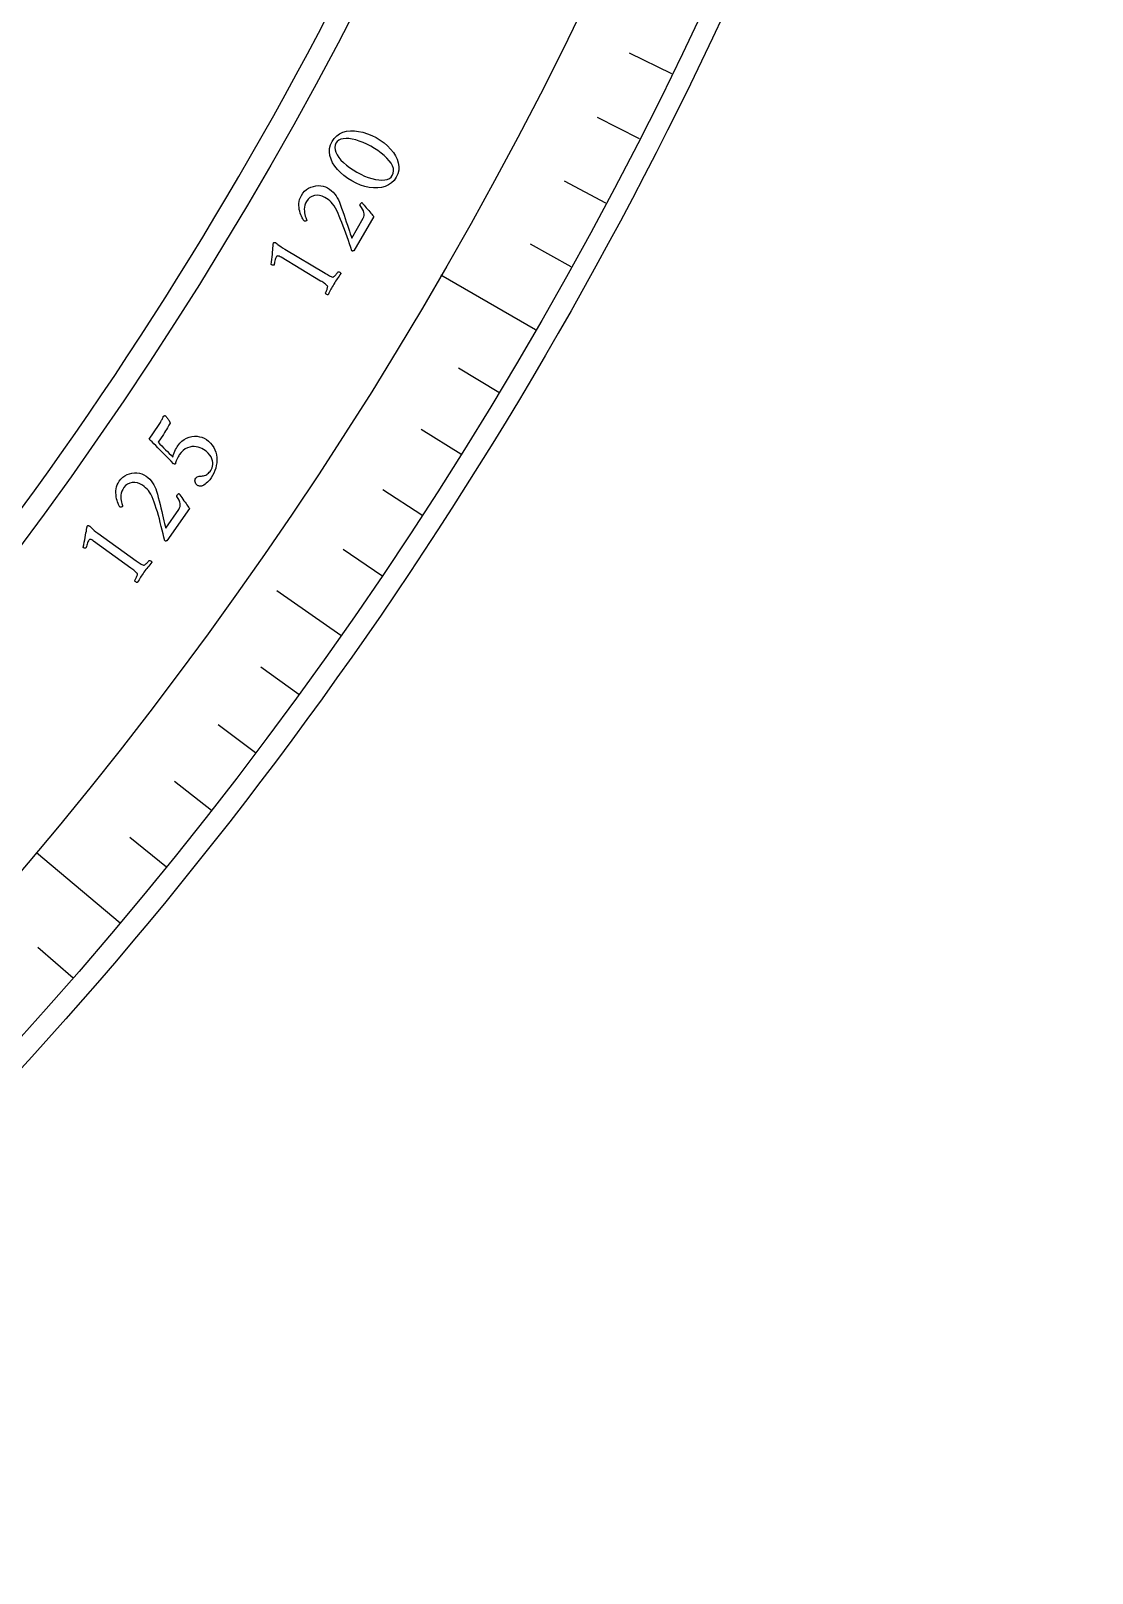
# Model space of a CAD drawing. Header units: millimetres. Extents: x -50 to 50, y -50 to 64.
# Drawn here: x 37.04 to 49.74, y -39.76 to -21.29 of the extents above; entities that cross this region are included whole.
import ezdxf

# ---------------------------------------------------------------- set-up
doc = ezdxf.new("R2010")
doc.units = ezdxf.units.MM
for name, color, linetype in [('CUT_INNER', 6, 'Continuous'), ('CUT_OUTER', 1, 'Continuous'), ('ENGRAVE', 7, 'Continuous'), ('ENGRAVE_FINE', 8, 'Continuous'), ('TEXT', 5, 'Continuous')]:
    doc.layers.add(name, color=color, linetype=linetype)

msp = doc.modelspace()

# ---------------------------------------------------------------- linework, layer by layer
at = {"layer": 'CUT_INNER'}
msp.add_lwpolyline([(36.9133, -27.0273), (37.0784, -26.8003), (37.2422, -26.5722), (37.4045, -26.3432), (37.5654, -26.1132), (37.725, -25.8822), (37.8831, -25.6503), (38.0397, -25.4173), (38.195, -25.1835), (38.3488, -24.9486), (38.5011, -24.7128), (38.6521, -24.4761), (38.8015, -24.2385), (38.9495, -24), (39.096, -23.7605), (39.2411, -23.5202), (39.3847, -23.279), (39.5268, -23.0369), (39.6674, -22.7939), (39.8065, -22.5501), (39.9441, -22.3054), (40.0802, -22.0599), (40.2148, -21.8136), (40.3479, -21.5664), (40.4795, -21.3184), (40.6095, -21.0696)], dxfattribs=at)
at = {"layer": 'CUT_OUTER'}
msp.add_lwpolyline([(45.3298, -21.1), (45.1995, -21.3778), (45.0674, -21.6547), (44.9337, -21.9308), (44.7983, -22.2061), (44.6612, -22.4806), (44.5224, -22.7542), (44.382, -23.0269), (44.2399, -23.2988), (44.0961, -23.5698), (43.9506, -23.84), (43.8035, -24.1092), (43.6547, -24.3775), (43.5043, -24.6449), (43.3523, -24.9114), (43.1986, -25.1769), (43.0433, -25.4415), (42.8864, -25.7051), (42.7279, -25.9678), (42.5678, -26.2295), (42.406, -26.4902), (42.2427, -26.7499), (42.0777, -27.0086), (41.9112, -27.2662), (41.7431, -27.5229), (41.5735, -27.7785), (41.4023, -28.0331), (41.2295, -28.2866), (41.0551, -28.539), (40.8792, -28.7904), (40.7018, -29.0407), (40.5229, -29.2899), (40.3424, -29.538), (40.1604, -29.785), (39.9769, -30.0308), (39.7918, -30.2756), (39.6053, -30.5191), (39.4173, -30.7616), (39.2278, -31.0029), (39.0369, -31.243), (38.8444, -31.4819), (38.6505, -31.7197), (38.4552, -31.9562), (38.2584, -32.1916), (38.0601, -32.4257), (37.8604, -32.6586), (37.6593, -32.8903), (37.4568, -33.1208), (37.2529, -33.35), (37.0476, -33.5779), (36.8408, -33.8046)], dxfattribs=at)
at = {"layer": 'ENGRAVE'}
for points in [[(43.0804, -24.8725), (41.9468, -24.218)], [(40.7487, -28.5326), (39.9828, -27.9963)], [(38.1069, -31.9755), (37.1041, -31.1341)]]:
    msp.add_lwpolyline(points, dxfattribs=at)
for radius in [49.745, 48.436, 46.005]:
    msp.add_circle((0, 0), radius, dxfattribs=at)
at = {"layer": 'ENGRAVE_FINE'}
for points in [[(44.7105, -21.8068), (44.2063, -21.5608)], [(44.3231, -22.5838), (43.8233, -22.3291)], [(43.9222, -23.3539), (43.4269, -23.0905)], [(43.508, -24.1169), (43.0173, -23.8449)], [(42.6398, -25.6206), (42.1589, -25.3316)], [(42.1862, -26.3608), (41.7104, -26.0635)], [(41.7197, -27.0931), (41.2492, -26.7875)], [(41.2405, -27.8171), (40.7754, -27.5033)], [(40.2446, -29.2394), (39.7907, -28.9096)], [(39.7281, -29.9373), (39.2801, -29.5997)], [(39.1996, -30.6261), (38.7575, -30.2807)], [(38.6591, -31.3055), (38.2231, -30.9525)], [(37.543, -32.6357), (37.1196, -32.2676)]]:
    msp.add_lwpolyline(points, dxfattribs=at)
at = {"layer": 'TEXT'}
for points in [[(40.6424, -22.6171), (40.6679, -22.579), (40.6982, -22.5476), (40.7332, -22.5232), (40.773, -22.5055), (40.8164, -22.4943), (40.8622, -22.4888), (40.9106, -22.4892), (40.9613, -22.4955), (41.0133, -22.5071), (41.0654, -22.5235), (41.1175, -22.5448), (41.1696, -22.5709), (41.2196, -22.6008), (41.2655, -22.6334), (41.3071, -22.6687), (41.3446, -22.7068), (41.3769, -22.7467), (41.403, -22.7878), (41.4229, -22.83), (41.4365, -22.8734), (41.4428, -22.917), (41.4406, -22.9602), (41.43, -23.0028), (41.411, -23.0448), (41.3859, -23.0821), (41.3556, -23.1129), (41.3202, -23.1372), (41.2797, -23.155), (41.2356, -23.1666), (41.1891, -23.1723), (41.1402, -23.1721), (41.0891, -23.166), (41.0368, -23.1545), (40.9847, -23.1379), (40.9328, -23.1162), (40.881, -23.0895), (40.8313, -23.0589), (40.7859, -23.0258), (40.7446, -22.99), (40.7075, -22.9517), (40.6756, -22.9115), (40.6499, -22.8704), (40.6306, -22.8282), (40.6174, -22.7851), (40.6115, -22.7419), (40.6137, -22.6995), (40.624, -22.6579), (40.6424, -22.6171)], [(40.6898, -22.6356), (40.6793, -22.661), (40.6756, -22.688), (40.6785, -22.7164), (40.6881, -22.7462), (40.7035, -22.7769), (40.724, -22.8077), (40.7494, -22.8387), (40.7799, -22.8699), (40.8146, -22.9005), (40.8529, -22.9299), (40.8946, -22.9581), (40.9398, -22.9851), (40.9858, -23.0093), (41.0314, -23.0301), (41.0763, -23.0473), (41.1208, -23.0611), (41.1636, -23.071), (41.2034, -23.0771), (41.2404, -23.0791), (41.2744, -23.0772), (41.3045, -23.0711), (41.3295, -23.0604), (41.3494, -23.0451), (41.3643, -23.0253), (41.3757, -22.9978), (41.3798, -22.9692), (41.3767, -22.9397), (41.3663, -22.9092), (41.3497, -22.8782), (41.3279, -22.8473), (41.3008, -22.8163), (41.2686, -22.7855), (41.2322, -22.7553), (41.193, -22.7264), (41.1508, -22.6988), (41.1057, -22.6725), (41.0591, -22.6483), (41.0136, -22.6278), (40.9691, -22.611), (40.9257, -22.5978), (40.8843, -22.5884), (40.8457, -22.5829), (40.8099, -22.5813), (40.777, -22.5836), (40.7479, -22.59), (40.7236, -22.6008), (40.7043, -22.616), (40.6898, -22.6356)], [(41.0016, -23.3473), (41.0132, -23.3621), (41.0256, -23.3776), (41.039, -23.3937), (41.0532, -23.4106), (41.0677, -23.4276), (41.0816, -23.4438), (41.095, -23.4593), (41.108, -23.4742), (41.1196, -23.4875), (41.1291, -23.4984), (41.1366, -23.507), (41.1421, -23.5131), (40.9042, -23.9245), (40.9017, -23.9256), (40.8988, -23.9265), (40.8955, -23.9272), (40.8917, -23.9278), (40.8881, -23.9282), (40.8849, -23.9281), (40.8823, -23.9276), (40.8802, -23.9268), (40.8668, -23.8854), (40.8529, -23.8433), (40.8385, -23.8006), (40.8237, -23.7573), (40.8085, -23.714), (40.7931, -23.6715), (40.7774, -23.6297), (40.7615, -23.5886), (40.7457, -23.549), (40.73, -23.5118), (40.7145, -23.4771), (40.6993, -23.4446), (40.683, -23.4133), (40.6664, -23.3861), (40.6497, -23.3632), (40.6327, -23.3445), (40.615, -23.3284), (40.5962, -23.3133), (40.5761, -23.2992), (40.5549, -23.2862), (40.5245, -23.2718), (40.4939, -23.2633), (40.463, -23.2608), (40.432, -23.2643), (40.4027, -23.2735), (40.3772, -23.288), (40.3554, -23.308), (40.3372, -23.3334), (40.3255, -23.3568), (40.3171, -23.3801), (40.3122, -23.4034), (40.3106, -23.4267), (40.3115, -23.4493), (40.3138, -23.4706), (40.3175, -23.4905), (40.3226, -23.509), (40.3282, -23.5254), (40.3333, -23.5392), (40.3379, -23.5504), (40.3421, -23.5588), (40.3395, -23.5622), (40.3359, -23.565), (40.3312, -23.5674), (40.3255, -23.5692), (40.3199, -23.5705), (40.3153, -23.5711), (40.3119, -23.571), (40.3095, -23.5703), (40.3046, -23.564), (40.2988, -23.555), (40.292, -23.5433), (40.2842, -23.529), (40.2762, -23.5125), (40.2689, -23.4943), (40.2621, -23.4743), (40.256, -23.4525), (40.251, -23.4297), (40.2477, -23.4063), (40.2461, -23.3825), (40.2462, -23.3581), (40.2487, -23.3337), (40.2543, -23.3096), (40.2631, -23.2858), (40.275, -23.2623), (40.2926, -23.2359), (40.313, -23.2128), (40.3363, -23.193), (40.3624, -23.1764), (40.3902, -23.1633), (40.4187, -23.1538), (40.4478, -23.1478), (40.4777, -23.1453), (40.5073, -23.1466), (40.5357, -23.1516), (40.563, -23.1604), (40.5891, -23.1731), (40.6135, -23.1886), (40.636, -23.2059), (40.6563, -23.225), (40.6747, -23.246), (40.6911, -23.2685), (40.7058, -23.2922), (40.7188, -23.3172), (40.7301, -23.3434), (40.7438, -23.3794), (40.7578, -23.417), (40.7719, -23.4562), (40.7861, -23.4971), (40.8001, -23.5382), (40.8136, -23.5781), (40.8266, -23.6168), (40.839, -23.6544), (40.8505, -23.6895), (40.8608, -23.7209), (40.8699, -23.7486), (40.8779, -23.7726), (41.014, -23.5369), (41.0223, -23.5192), (41.0268, -23.5016), (41.0276, -23.4839), (41.0247, -23.4662), (41.0183, -23.4479), (41.0088, -23.4282), (40.996, -23.4073), (40.9801, -23.385), (40.9779, -23.3815), (40.9772, -23.3774), (40.9781, -23.3727), (40.9804, -23.3675), (40.9818, -23.3655), (40.9838, -23.363), (40.9865, -23.3601), (40.9898, -23.3567), (40.9933, -23.3535), (40.9964, -23.3508), (40.9992, -23.3488), (41.0016, -23.3473)], [(40.5057, -24.2873), (40.032, -24.0032), (40.0202, -23.9966), (40.0099, -23.9918), (40.0012, -23.9889), (39.994, -23.9877), (39.9879, -23.9884), (39.9825, -23.9907), (39.9776, -23.9947), (39.9734, -24.0004), (39.9695, -24.0081), (39.9657, -24.0183), (39.9619, -24.031), (39.9581, -24.0461), (39.9547, -24.0615), (39.9519, -24.0751), (39.9497, -24.0868), (39.9481, -24.0966), (39.9409, -24.0986), (39.934, -24.099), (39.9275, -24.0978), (39.9213, -24.095), (39.9212, -24.0949), (39.921, -24.0948), (39.9206, -24.0946), (39.9201, -24.0943), (39.918, -24.0928), (39.9166, -24.0913), (39.9158, -24.0898), (39.9156, -24.0883), (39.919, -24.0582), (39.9221, -24.0283), (39.9251, -23.9985), (39.9278, -23.969), (39.9303, -23.9408), (39.9326, -23.9151), (39.9347, -23.8919), (39.9366, -23.8712), (39.9383, -23.8542), (39.9396, -23.8418), (39.9405, -23.8342), (39.941, -23.8312), (39.9424, -23.8288), (39.9445, -23.8264), (39.9472, -23.8249), (39.9506, -23.8244), (39.9546, -23.8248), (39.9587, -23.8258), (39.9624, -23.8267), (39.9657, -23.8276), (39.9687, -23.8284), (39.9704, -23.8298), (39.9753, -23.834), (39.9836, -23.841), (39.9953, -23.8507), (40.0103, -23.8625), (40.0287, -23.8755), (40.0506, -23.8898), (40.0759, -23.9053), (40.5611, -24.1947), (40.5741, -24.2024), (40.5867, -24.2098), (40.5989, -24.2168), (40.6107, -24.2235), (40.6219, -24.2294), (40.6324, -24.2342), (40.6422, -24.2378), (40.6512, -24.2402), (40.6553, -24.2399), (40.6603, -24.2379), (40.6661, -24.2341), (40.6728, -24.2286), (40.6797, -24.2219), (40.6864, -24.2148), (40.6929, -24.2073), (40.6991, -24.1993), (40.7048, -24.1917), (40.7094, -24.1852), (40.713, -24.1798), (40.7157, -24.1756), (40.7195, -24.1757), (40.724, -24.1767), (40.7291, -24.1786), (40.735, -24.1814), (40.7405, -24.1847), (40.7448, -24.1882), (40.7477, -24.1918), (40.7493, -24.1956), (40.7376, -24.2127), (40.7264, -24.229), (40.7157, -24.2447), (40.7056, -24.2596), (40.6956, -24.2745), (40.6855, -24.2902), (40.6752, -24.3066), (40.6649, -24.3237), (40.6551, -24.3403), (40.646, -24.3562), (40.6376, -24.3716), (40.6298, -24.3863), (40.6221, -24.4012), (40.6138, -24.4173), (40.605, -24.4344), (40.5956, -24.4527), (40.5915, -24.453), (40.5869, -24.4522), (40.5818, -24.4501), (40.5763, -24.4468), (40.571, -24.443), (40.5669, -24.4393), (40.5639, -24.4358), (40.562, -24.4325), (40.5645, -24.4282), (40.5675, -24.4224), (40.571, -24.4153), (40.5751, -24.4067), (40.5792, -24.3974), (40.5828, -24.3882), (40.5859, -24.3789), (40.5884, -24.3696), (40.5901, -24.3612), (40.5905, -24.3545), (40.5898, -24.3496), (40.5877, -24.3463), (40.5813, -24.3395), (40.5736, -24.3325), (40.5645, -24.3253), (40.5542, -24.318), (40.5429, -24.3105), (40.531, -24.3029), (40.5186, -24.2951), (40.5057, -24.2873)], [(38.7945, -26.2614), (38.8181, -26.2306), (38.8437, -26.2047), (38.8714, -26.184), (38.9012, -26.1682), (38.9321, -26.157), (38.9632, -26.1497), (38.9944, -26.1464), (39.0258, -26.147), (39.0564, -26.1513), (39.0852, -26.1591), (39.1123, -26.1703), (39.1376, -26.1849), (39.1649, -26.2054), (39.1887, -26.2282), (39.2091, -26.2531), (39.226, -26.2803), (39.2396, -26.309), (39.25, -26.3386), (39.2573, -26.3691), (39.2615, -26.4004), (39.2628, -26.4322), (39.2612, -26.4639), (39.2568, -26.4955), (39.2496, -26.5271), (39.2397, -26.558), (39.2275, -26.5877), (39.2129, -26.6162), (39.1959, -26.6436), (39.1875, -26.655), (39.1774, -26.6673), (39.1656, -26.6805), (39.152, -26.6945), (39.1373, -26.7081), (39.1223, -26.7203), (39.1068, -26.7311), (39.0909, -26.7404), (39.0868, -26.7415), (39.0812, -26.7423), (39.074, -26.7429), (39.0653, -26.7433), (39.0561, -26.743), (39.0475, -26.7414), (39.0396, -26.7385), (39.0324, -26.7344), (39.0215, -26.7256), (39.0129, -26.7158), (39.0068, -26.7049), (39.0031, -26.6931), (39.0016, -26.6811), (39.0024, -26.6699), (39.0054, -26.6595), (39.0106, -26.6498), (39.0192, -26.6396), (39.0292, -26.6322), (39.0406, -26.6275), (39.0534, -26.6255), (39.0667, -26.6248), (39.0795, -26.6236), (39.0918, -26.622), (39.1037, -26.6199), (39.117, -26.6165), (39.1296, -26.6114), (39.1415, -26.6047), (39.1527, -26.5964), (39.1632, -26.587), (39.1728, -26.5771), (39.1816, -26.5668), (39.1895, -26.556), (39.1987, -26.5401), (39.2058, -26.5227), (39.2109, -26.5039), (39.214, -26.4835), (39.2142, -26.4621), (39.2108, -26.4401), (39.2038, -26.4175), (39.1933, -26.3942), (39.1784, -26.3709), (39.1584, -26.348), (39.1335, -26.3255), (39.1035, -26.3034), (39.0846, -26.2923), (39.0638, -26.2832), (39.0411, -26.2761), (39.0166, -26.271), (38.9909, -26.2688), (38.9649, -26.2701), (38.9386, -26.2751), (38.9119, -26.2837), (38.8856, -26.2969), (38.8605, -26.3158), (38.8365, -26.3402), (38.8136, -26.3702), (38.8071, -26.3804), (38.8002, -26.3927), (38.7929, -26.407), (38.7851, -26.4233), (38.778, -26.4396), (38.7725, -26.4539), (38.7687, -26.4661), (38.7666, -26.4764), (38.7652, -26.4779), (38.7631, -26.4788), (38.7604, -26.4793), (38.7571, -26.4792), (38.7536, -26.4786), (38.7503, -26.4777), (38.7472, -26.4763), (38.7442, -26.4746), (38.7168, -26.4465), (38.6893, -26.4185), (38.6619, -26.3905), (38.6344, -26.3626), (38.6074, -26.3351), (38.5813, -26.3085), (38.5562, -26.283), (38.532, -26.2583), (38.5093, -26.2354), (38.4887, -26.2148), (38.4701, -26.1966), (38.4537, -26.1808), (38.5652, -26.0162), (38.5728, -26.0046), (38.5803, -25.9927), (38.5875, -25.9804), (38.5945, -25.9677), (38.6011, -25.9554), (38.6069, -25.944), (38.6119, -25.9336), (38.6162, -25.9241), (38.6197, -25.9162), (38.6221, -25.9106), (38.6236, -25.9073), (38.6241, -25.9061), (38.6276, -25.9045), (38.6309, -25.903), (38.6338, -25.9016), (38.6364, -25.9003), (38.6389, -25.8994), (38.6414, -25.8992), (38.6438, -25.8997), (38.6461, -25.9009), (38.6484, -25.9028), (38.6517, -25.9061), (38.656, -25.9109), (38.6614, -25.917), (38.6674, -25.9242), (38.6734, -25.9321), (38.6795, -25.9407), (38.6857, -25.9499), (38.6915, -25.9595), (38.6964, -25.969), (38.7006, -25.9785), (38.7039, -25.988), (38.697, -26.0008), (38.6893, -26.0148), (38.6808, -26.0299), (38.6715, -26.0462), (38.6612, -26.0637), (38.6496, -26.0824), (38.6368, -26.1023), (38.6227, -26.1234), (38.5591, -26.2173), (38.5811, -26.2398), (38.6035, -26.2624), (38.626, -26.2851), (38.6489, -26.3078), (38.6715, -26.3304), (38.6934, -26.3526), (38.7147, -26.3745), (38.7352, -26.396), (38.7392, -26.3805), (38.7448, -26.3636), (38.7519, -26.3451), (38.7606, -26.325), (38.7699, -26.3054), (38.7786, -26.2882), (38.7868, -26.2736), (38.7945, -26.2614)], [(38.8107, -26.832), (38.821, -26.8477), (38.832, -26.8642), (38.8439, -26.8815), (38.8567, -26.8996), (38.8696, -26.9177), (38.882, -26.9351), (38.8941, -26.9517), (38.9056, -26.9676), (38.916, -26.9819), (38.9246, -26.9936), (38.9313, -27.0028), (38.9362, -27.0094), (38.6634, -27.3985), (38.6608, -27.3994), (38.6579, -27.4), (38.6545, -27.4005), (38.6507, -27.4007), (38.647, -27.4007), (38.6438, -27.4004), (38.6413, -27.3997), (38.6393, -27.3987), (38.6295, -27.3562), (38.6193, -27.3131), (38.6087, -27.2694), (38.5978, -27.2249), (38.5864, -27.1805), (38.5748, -27.1368), (38.5628, -27.0937), (38.5506, -27.0514), (38.5382, -27.0106), (38.5258, -26.9722), (38.5134, -26.9362), (38.5011, -26.9026), (38.4876, -26.8699), (38.4734, -26.8415), (38.4587, -26.8172), (38.4435, -26.797), (38.4273, -26.7795), (38.4098, -26.7628), (38.3911, -26.747), (38.3711, -26.7322), (38.342, -26.7152), (38.3122, -26.7041), (38.2817, -26.6989), (38.2505, -26.6997), (38.2206, -26.7062), (38.1939, -26.7185), (38.1704, -26.7365), (38.1501, -26.7603), (38.1363, -26.7825), (38.126, -26.805), (38.119, -26.8278), (38.1155, -26.8509), (38.1144, -26.8735), (38.1148, -26.8949), (38.1168, -26.915), (38.1202, -26.9339), (38.1244, -26.9508), (38.1282, -26.965), (38.1319, -26.9764), (38.1353, -26.9852), (38.1324, -26.9883), (38.1285, -26.9908), (38.1237, -26.9928), (38.1179, -26.9941), (38.1121, -26.9949), (38.1075, -26.9951), (38.1041, -26.9947), (38.1018, -26.9938), (38.0975, -26.9871), (38.0925, -26.9776), (38.0867, -26.9654), (38.0802, -26.9505), (38.0737, -26.9333), (38.068, -26.9145), (38.063, -26.894), (38.0588, -26.8718), (38.0558, -26.8486), (38.0545, -26.8251), (38.055, -26.8012), (38.0572, -26.7769), (38.0619, -26.7528), (38.0696, -26.7293), (38.0804, -26.7063), (38.0943, -26.684), (38.1141, -26.6592), (38.1365, -26.638), (38.1614, -26.6202), (38.1888, -26.6061), (38.2177, -26.5954), (38.2469, -26.5884), (38.2765, -26.585), (38.3064, -26.5851), (38.3358, -26.5889), (38.3637, -26.5964), (38.3901, -26.6076), (38.4149, -26.6225), (38.438, -26.64), (38.4588, -26.6592), (38.4774, -26.68), (38.4939, -26.7025), (38.5083, -26.7264), (38.5209, -26.7513), (38.5316, -26.7773), (38.5406, -26.8044), (38.5512, -26.8415), (38.5618, -26.8801), (38.5724, -26.9204), (38.583, -26.9624), (38.5934, -27.0046), (38.6034, -27.0455), (38.6129, -27.0852), (38.6219, -27.1237), (38.6304, -27.1597), (38.6379, -27.1919), (38.6446, -27.2203), (38.6504, -27.2449), (38.8066, -27.0219), (38.8164, -27.0051), (38.8224, -26.9879), (38.8248, -26.9703), (38.8234, -26.9525), (38.8186, -26.9336), (38.8108, -26.9132), (38.8, -26.8913), (38.786, -26.8677), (38.7841, -26.864), (38.7838, -26.8598), (38.7851, -26.8552), (38.7879, -26.8503), (38.7894, -26.8484), (38.7917, -26.8461), (38.7946, -26.8434), (38.7982, -26.8404), (38.8019, -26.8374), (38.8052, -26.835), (38.8082, -26.8332), (38.8107, -26.832)], [(38.2348, -27.7252), (37.7876, -27.4009), (37.7764, -27.3933), (37.7666, -27.3876), (37.7582, -27.3839), (37.7512, -27.3822), (37.745, -27.3823), (37.7394, -27.3841), (37.7342, -27.3877), (37.7295, -27.3929), (37.7249, -27.4003), (37.7202, -27.4102), (37.7154, -27.4224), (37.7103, -27.4372), (37.7056, -27.4522), (37.7016, -27.4655), (37.6984, -27.4769), (37.6959, -27.4866), (37.6886, -27.488), (37.6817, -27.4878), (37.6753, -27.486), (37.6694, -27.4827), (37.6693, -27.4826), (37.6691, -27.4825), (37.6688, -27.4822), (37.6683, -27.4818), (37.6663, -27.4802), (37.665, -27.4786), (37.6643, -27.477), (37.6642, -27.4755), (37.6703, -27.4458), (37.676, -27.4163), (37.6816, -27.3869), (37.6868, -27.3577), (37.6918, -27.3298), (37.6963, -27.3044), (37.7004, -27.2815), (37.7042, -27.2611), (37.7073, -27.2442), (37.7096, -27.232), (37.7112, -27.2245), (37.712, -27.2216), (37.7136, -27.2194), (37.7159, -27.2171), (37.7187, -27.2158), (37.7221, -27.2156), (37.726, -27.2164), (37.7301, -27.2178), (37.7337, -27.219), (37.7369, -27.2202), (37.7398, -27.2213), (37.7413, -27.2228), (37.7459, -27.2274), (37.7536, -27.2351), (37.7644, -27.2458), (37.7783, -27.2588), (37.7955, -27.2734), (37.8161, -27.2895), (37.8399, -27.3072), (38.2981, -27.6377), (38.3103, -27.6466), (38.3223, -27.655), (38.3338, -27.6631), (38.345, -27.6707), (38.3556, -27.6776), (38.3656, -27.6833), (38.375, -27.6877), (38.3838, -27.691), (38.388, -27.691), (38.3931, -27.6894), (38.3992, -27.6862), (38.4063, -27.6812), (38.4138, -27.6752), (38.4212, -27.6688), (38.4283, -27.6618), (38.4352, -27.6544), (38.4414, -27.6473), (38.4466, -27.6412), (38.4507, -27.6362), (38.4537, -27.6322), (38.4575, -27.6326), (38.4619, -27.634), (38.4669, -27.6363), (38.4724, -27.6397), (38.4777, -27.6435), (38.4816, -27.6473), (38.4842, -27.6512), (38.4855, -27.6551), (38.4723, -27.6711), (38.4597, -27.6864), (38.4477, -27.701), (38.4363, -27.715), (38.4251, -27.729), (38.4136, -27.7437), (38.402, -27.7591), (38.3902, -27.7753), (38.379, -27.791), (38.3685, -27.8061), (38.3588, -27.8206), (38.3498, -27.8346), (38.3408, -27.8488), (38.3312, -27.8641), (38.3209, -27.8804), (38.3099, -27.8978), (38.3058, -27.8978), (38.3013, -27.8965), (38.2964, -27.894), (38.2912, -27.8902), (38.2863, -27.8859), (38.2825, -27.8819), (38.2798, -27.8782), (38.2783, -27.8747), (38.2811, -27.8706), (38.2846, -27.8652), (38.2887, -27.8584), (38.2935, -27.8502), (38.2984, -27.8413), (38.3028, -27.8324), (38.3067, -27.8234), (38.31, -27.8144), (38.3124, -27.8062), (38.3134, -27.7996), (38.3131, -27.7945), (38.3114, -27.7911), (38.3056, -27.7838), (38.2985, -27.7761), (38.2901, -27.7682), (38.2804, -27.76), (38.2698, -27.7515), (38.2587, -27.7429), (38.247, -27.7341), (38.2348, -27.7252)]]:
    msp.add_lwpolyline(points, close=True, dxfattribs=at)

doc.saveas('drawing.dxf')
